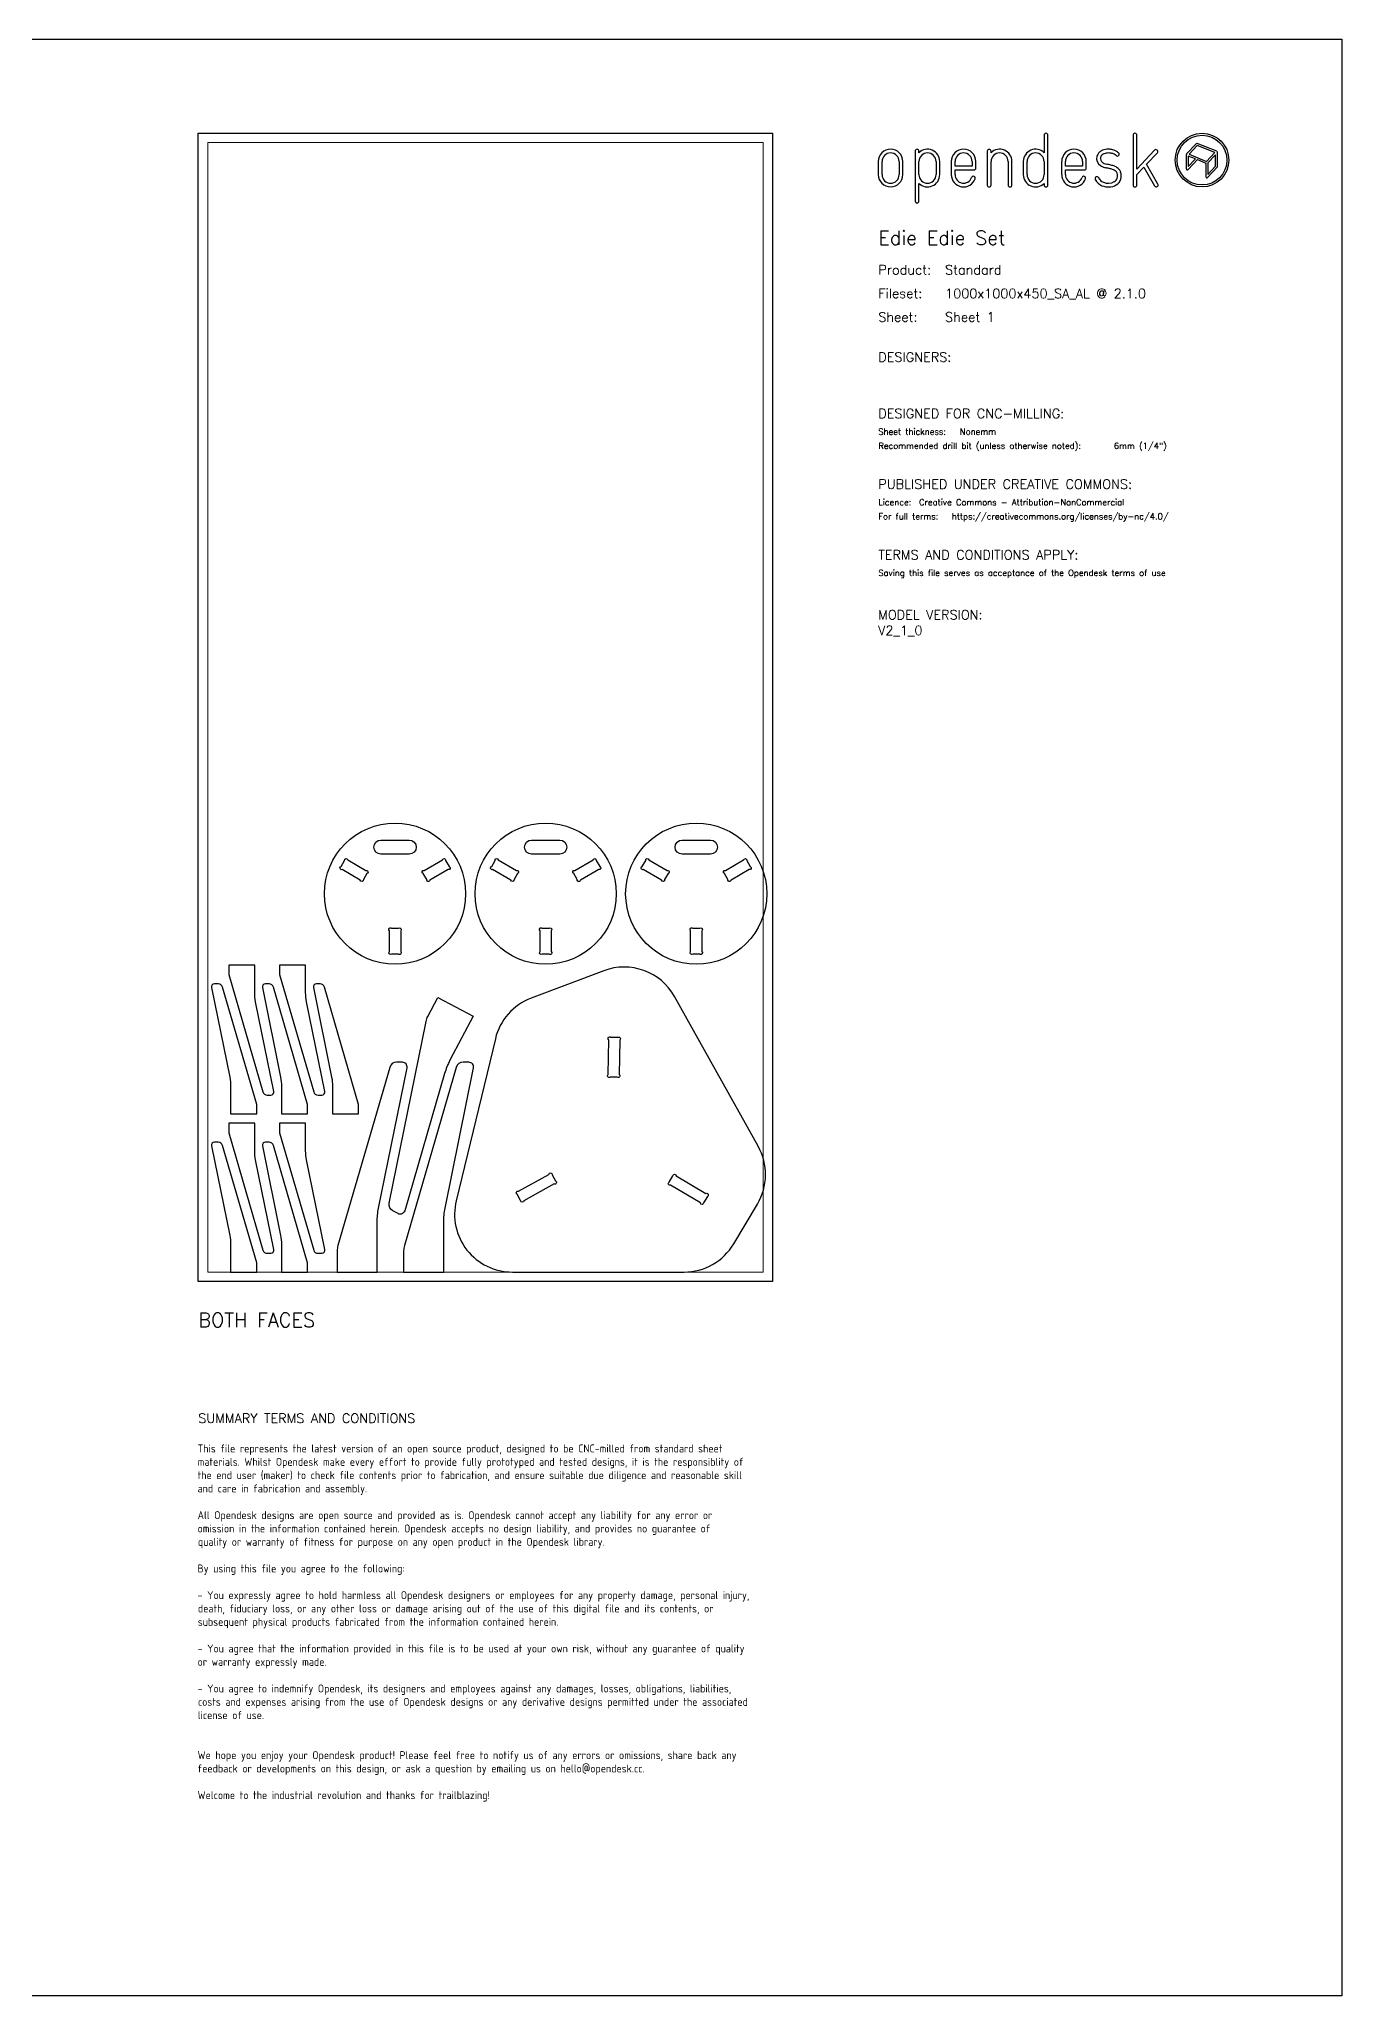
# Model space of a CAD drawing. Header units: millimetres. Extents: x -300 to 5880, y -300 to 4158.
# Drawn here: x 3112 to 5880, y 0 to 4158 of the extents above; entities that cross this region are included whole.
import ezdxf
from ezdxf.enums import TextEntityAlignment as Align

# ---------------------------------------------------------------- set-up
doc = ezdxf.new("R2010")
doc.units = ezdxf.units.MM
doc.layers.add('00-NOPRINT_TEXT', color=7, linetype='Continuous', lineweight=25)
doc.layers.add('00_NOPRINT_TOLERANCE', color=7, linetype='Continuous', lineweight=5)
for name, color, linetype, lineweight, true_color in [('BOARD_$TH-NOMINAL', 3, 'Continuous', 30, 0x00ff00), ('TOP-CUT-INSIDE_24.000MM', 5, 'Continuous', 25, 0x0300ff), ('TOP-CUT-OUTSIDE_24.000MM', 140, 'Continuous', 25, 0x00a2ff), ('TOP-POCKET-INSIDE_20.000MM', 120, 'Continuous', 25, 0x00ffc2)]:
    doc.layers.add(name, color=color, linetype=linetype, lineweight=lineweight, true_color=true_color)
doc.layers.add('TOP-CHAMFER-ONLINE_14MM', color=70, linetype='Continuous', true_color=0x8fff00)
doc.styles.add('OD-ISOCP-17_221', font='isocp.shx')
doc.styles.add('OD-ISOCP-17_222', font='isocp.shx')
doc.styles.add('OD-ISOCP-17_223', font='isocp.shx')
doc.styles.add('OD-ISOCP-17_224', font='isocp.shx')
doc.styles.add('OD-ISOCP-17_225', font='isocp.shx')
doc.styles.add('OD-ISOCP-17_226', font='isocp.shx')
doc.styles.add('OD-ISOCP-17_227', font='isocp.shx')
doc.styles.add('OD-ISOCP-17_228', font='isocp.shx')
doc.styles.add('OD-ISOCP-17_229', font='isocp.shx')
doc.styles.add('OD-ISOCP-17_230', font='isocp.shx')
doc.styles.add('OD-ISOCP-17_231', font='isocp.shx')
doc.styles.add('OD-ISOCP-17_232', font='isocp.shx')
doc.styles.add('OD-ISOCP-17_233', font='isocp.shx')
doc.styles.add('OD-ISOCP-17_234', font='isocp.shx')
doc.styles.add('OD-ISOCP-17_235', font='isocp.shx')
doc.styles.add('OD-ISOCP-17_236', font='isocp.shx')
doc.styles.add('OD-ISOCP-17_237', font='isocp.shx')
doc.styles.add('OD-ISOCP-17_238', font='isocp.shx')
doc.styles.add('OD-ISOCP-17_239', font='isocp.shx')
doc.styles.add('OD-SIMPLEX-13_86', font='simplex.shx')
doc.styles.add('OD-SIMPLEX-20_82', font='simplex.shx')
doc.styles.add('OD-SIMPLEX-20_86', font='simplex.shx')
doc.styles.add('OD-SIMPLEX-20_88', font='simplex.shx')
doc.styles.add('OD-SIMPLEX-30_83', font='simplex.shx')
doc.styles.add('OD-SIMPLEX-30_87', font='simplex.shx')

# ---------------------------------------------------------------- blocks, each defined once
blk = doc.blocks.new('Borders Opendesk_7')
at = {"layer": '00-NOPRINT_TEXT'}
for p, q in [((0, 4158), (5880, 4158)), ((5880, 4158), (5880, 0)), ((5247.4, 3954), (5247.4, 3916.7)), ((5255.3, 3848), (5255.3, 3954)), ((5436.4, 3954), (5436.4, 3848)), ((5444.4, 3881.9), (5444.4, 3954)), ((4973.4, 3920.1), (4973.4, 3814.1)), ((4981.3, 3916.7), (4981.3, 3920.1)), ((5126.6, 3920.1), (5126.6, 3848)), ((5134.5, 3916.7), (5134.5, 3920.1)), ((5482.1, 3922), (5444.4, 3881.9)), ((5464.8, 3892.1), (5487.9, 3916.6)), ((5549.5, 3912.6), (5549.5, 3882.2)), ((5570.5, 3935.8), (5550.1, 3914)), ((5553.7, 3909.6), (5553.7, 3887.4)), ((5568.8, 3903.5), (5553.7, 3909.6)), ((5572.6, 3931.9), (5555.2, 3913.4)), ((5555.2, 3913.4), (5592.6, 3898.3)), ((5610, 3916.9), (5572.6, 3931.9)), ((5614.4, 3919.6), (5572.8, 3936.3)), ((5592.6, 3898.3), (5610, 3916.9)), ((5611.5, 3912.4), (5595.2, 3895.1)), ((5611.5, 3888.1), (5611.5, 3912.4)), ((5615.7, 3887.3), (5615.7, 3917.6)), ((4895, 3898), (4895, 3870.1)), ((4902.9, 3870.1), (4902.9, 3898)), ((4939.3, 3898), (4939.3, 3870.1)), ((4947.3, 3870.1), (4947.3, 3898)), ((4981.3, 3870.1), (4981.3, 3898)), ((5017.7, 3898), (5017.7, 3870.1)), ((5025.6, 3870.1), (5025.6, 3898)), ((5050, 3898), (5050, 3870.1)), ((5058, 3888.1), (5058, 3898)), ((5094.4, 3888.1), (5058, 3888.1)), ((5058, 3870.1), (5058, 3880.1)), ((5058, 3880.1), (5098.3, 3880.1)), ((5094.4, 3898), (5094.4, 3888.1)), ((5102.3, 3884.1), (5102.3, 3898)), ((5134.5, 3848), (5134.5, 3898)), ((5170.9, 3898), (5170.9, 3848)), ((5178.9, 3848), (5178.9, 3898)), ((5203, 3898), (5203, 3870.1)), ((5211, 3870.1), (5211, 3898)), ((5247.4, 3898), (5247.4, 3870.1)), ((5284.6, 3898), (5284.6, 3870.1)), ((5292.6, 3888.1), (5292.6, 3898)), ((5329, 3888.1), (5292.6, 3888.1)), ((5292.6, 3870.1), (5292.6, 3880.1)), ((5292.6, 3880.1), (5332.9, 3880.1)), ((5329, 3898), (5329, 3888.1)), ((5336.9, 3884.1), (5336.9, 3898)), ((5444.4, 3870.4), (5459.1, 3886)), ((5444.4, 3848), (5444.4, 3870.4)), ((5459.1, 3886), (5482.1, 3846)), ((5489, 3850), (5464.8, 3892.1)), ((5553.1, 3880.8), (5572.9, 3901.9)), ((5553.7, 3887.4), (5568.8, 3903.5)), ((5572.9, 3901.9), (5591.1, 3894.5)), ((5591.1, 3894.5), (5591.1, 3865.5)), ((5594.7, 3864.1), (5615.1, 3885.8)), ((5595.2, 3895.1), (5595.2, 3870.7)), ((5595.2, 3870.7), (5611.5, 3888.1)), ((4981.3, 3814.1), (4981.3, 3851.4)), ((5247.4, 3851.4), (5247.4, 3848)), ((5880, 0), (0, 0))]:
    blk.add_line(p, q, dxfattribs=at)
for radius in [57, 52.9]:
    blk.add_circle((5582.9, 3901), radius, dxfattribs=at)
for centre, radius, start, end in [((5251.3, 3954), 3.97, 0, 180), ((5440.4, 3954), 3.97, 0, 180), ((4921.1, 3898), 26.1, 0, 180), ((4921.1, 3898), 18.2, 0, 180), ((4977.3, 3920.1), 3.97, 0, 180), ((4999.5, 3898), 26.1, 0, 134.1316), ((4999.5, 3898), 18.2, 0, 180), ((5076.2, 3898), 26.1, 0, 180), ((5076.2, 3898), 18.2, 0, 180), ((5130.6, 3920.1), 3.97, 0, 180), ((5152.7, 3898), 26.1, 0, 134.1316), ((5152.7, 3898), 18.2, 0, 180), ((5229.2, 3898), 26.1, 45.8684, 180), ((5229.2, 3898), 18.2, 0, 180), ((5310.8, 3898), 26.1, 0, 180), ((5310.8, 3898), 18.2, 0, 180), ((5377.2, 3904.5), 18.3, 167.0964, 235.8453), ((5375.9, 3904.8), 16.9, 150.5139, 167.0489), ((5377.5, 3903.4), 19, 138.9882, 149.267), ((5377.5, 3903.4), 19, 127.9168, 138.9882), ((5380.5, 3899.5), 24, 111.7012, 127.9168), ((5375.9, 3904.8), 8.99, 151.0519, 168.0238), ((5377.5, 3903.4), 11.1, 138.9882, 148.8091), ((5377.5, 3903.4), 11.1, 127.9168, 138.9882), ((5380.5, 3899.5), 16, 111.7012, 127.9168), ((5383.5, 3891.9), 32.1, 90, 111.7012), ((5383.5, 3891.9), 24.2, 90, 111.7012), ((5383.5, 3878.8), 45.3, 80.7104, 90), ((5383.5, 3878.8), 37.3, 80.7104, 90), ((5385.9, 3893.2), 22.7, 71.5035, 80.7104), ((5385.9, 3893.2), 30.7, 71.5035, 80.7104), ((5387.1, 3896.7), 19, 61.0356, 71.5035), ((5387.1, 3896.7), 26.9, 61.0356, 71.5035), ((5387.1, 3896.7), 19, 46.7983, 61.0356), ((5387.1, 3896.7), 26.9, 46.7983, 61.0356), ((5402.8, 3913.5), 3.97, 226.7983, 46.7983), ((5485, 3919.3), 3.97, 316.7135, 136.7135), ((5551.6, 3912.6), 2.06, 136.7696, 180), ((5572, 3934.4), 2.06, 68.0714, 136.7696), ((5613.6, 3917.6), 2.06, 0, 68.0714), ((4921.1, 3870.1), 26.1, 180, 0), ((4921.1, 3870.1), 18.2, 180, 0), ((4999.5, 3870.1), 18.2, 180, 0), ((4999.5, 3870.1), 26.1, 225.8684, 0), ((5076.2, 3870.1), 26.1, 180, 340.0258), ((5076.2, 3870.1), 18.2, 180, 340.0258), ((5098.3, 3884.1), 3.97, 270, 0), ((5229.2, 3870.1), 26.1, 180, 314.1316), ((5229.2, 3870.1), 18.2, 180, 0), ((5310.8, 3870.1), 26.1, 180, 340.0258), ((5310.8, 3870.1), 18.2, 180, 340.0258), ((5332.9, 3884.1), 3.97, 270, 0), ((5377.2, 3904.5), 10.3, 167.9603, 235.8613), ((5382, 3911.6), 26.9, 235.8511, 248.0912), ((5382, 3911.6), 18.9, 235.8511, 248.0912), ((5388.7, 3928.4), 44.9, 248.0912, 257.5385), ((5388.7, 3928.4), 37, 248.0912, 257.5385), ((5300, 3526.6), 366.5, 76.1947, 77.5385), ((5300, 3526.6), 374.5, 76.1947, 77.5385), ((5372.7, 3822.5), 61.9, 69.1442, 76.1947), ((5372.7, 3822.5), 69.8, 69.1442, 76.1947), ((5389.5, 3866.6), 14.6, 38.9291, 69.1442), ((5389.5, 3866.6), 22.5, 38.9291, 69.1442), ((5393.9, 3870.2), 8.99, 17.5834, 38.9291), ((5385.6, 3867.6), 17.6, 343.8033, 17.5834), ((5393.9, 3870.2), 16.9, 17.5834, 38.9291), ((5385.6, 3867.6), 25.5, 343.8033, 17.5834), ((5551.6, 3882.2), 2.06, 180, 316.7696), ((5613.6, 3887.3), 2.06, 316.7696, 0), ((5097, 3862.6), 3.97, 340.0258, 160.0258), ((5130.6, 3848), 3.97, 180, 0), ((5174.9, 3848), 3.97, 180, 0), ((5251.3, 3848), 3.97, 180, 0), ((5331.6, 3862.6), 3.97, 340.0258, 160.0258), ((5359.7, 3861.7), 3.97, 24.786, 204.786), ((5380.2, 3871.2), 26.6, 204.786, 247.9544), ((5380.2, 3871.2), 18.7, 204.786, 247.9544), ((5383.5, 3879.3), 35.4, 247.9544, 298.2026), ((5383.5, 3879.3), 27.4, 247.9544, 298.2026), ((5390.6, 3866.1), 12.5, 298.2026, 343.8033), ((5390.6, 3866.1), 20.4, 298.2026, 343.8033), ((5440.4, 3848), 3.97, 180, 0), ((5485.5, 3848), 3.97, 209.8417, 29.8417), ((5593.2, 3865.5), 2.06, 180, 316.7696), ((4977.3, 3814.1), 3.97, 180, 0)]:
    blk.add_arc(centre, radius, start, end, dxfattribs=at)
at = {"layer": '00_NOPRINT_TOLERANCE', "ltscale": 0.379202}
for p, q in [((3450, 3958), (4670, 3958)), ((3450, 1518), (3450, 3958)), ((4670, 3958), (4670, 1518)), ((4670, 1518), (3450, 1518))]:
    blk.add_line(p, q, dxfattribs=at)
at = {"layer": '00_NOPRINT_TOLERANCE', "ltscale": 0.380876}
for p, q in [((3470, 3938), (4650, 3938)), ((4650, 1538), (3470, 1538))]:
    blk.add_line(p, q, dxfattribs=at)
at = {"layer": '00_NOPRINT_TOLERANCE', "ltscale": 0.380023}
for p, q in [((3470, 1538), (3470, 3938)), ((4650, 3938), (4650, 1538))]:
    blk.add_line(p, q, dxfattribs=at)
at = {"layer": 'BOARD_$TH-NOMINAL'}
for p, q in [((3450, 3958), (4670, 3958)), ((3450, 1518), (3450, 3958)), ((4670, 3958), (4670, 1518)), ((4670, 1518), (3450, 1518))]:
    blk.add_line(p, q, dxfattribs=at)
at = {"layer": '00-NOPRINT_TEXT'}
for s, height, style, p in [('Edie Edie Set', 30, 'OD-SIMPLEX-30_83', (4895, 3720.9)), ('Product:', 20, 'OD-SIMPLEX-20_82', (4895, 3657.9)), ('Standard', 20, 'OD-SIMPLEX-20_82', (5036.9, 3657.9)), ('Fileset:', 20, 'OD-SIMPLEX-20_82', (4895, 3607.7)), ('1000x1000x450_SA_AL @ 2.1.0', 20, 'OD-SIMPLEX-20_82', (5036.9, 3607.6)), ('Sheet:', 20, 'OD-SIMPLEX-20_82', (4895, 3557.4)), ('Sheet 1', 20, 'OD-SIMPLEX-20_82', (5036.9, 3557.5)), ('DESIGNERS:', 20, 'OD-SIMPLEX-20_82', (4895, 3472.4)), ('DESIGNED FOR CNC-MILLING:', 20, 'OD-SIMPLEX-20_82', (4895, 3352.4)), ('Sheet thickness:', 13, 'OD-SIMPLEX-13_86', (4895, 3317.4)), ('Nonemm', 13, 'OD-SIMPLEX-13_86', (5068.3, 3317.4)), ('Recommended drill bit (unless otherwise noted):', 13, 'OD-SIMPLEX-13_86', (4895, 3287.4)), ('6mm (1/4")', 13, 'OD-SIMPLEX-13_86', (5395.5, 3287.4)), ('PUBLISHED UNDER CREATIVE COMMONS:', 20, 'OD-SIMPLEX-20_82', (4895, 3202.4)), ('Licence:', 13, 'OD-SIMPLEX-13_86', (4895, 3167.4)), ('Creative Commons - Attribution-NonCommercial', 13, 'OD-SIMPLEX-13_86', (4981.5, 3167.4)), ('For full terms:', 13, 'OD-SIMPLEX-13_86', (4895, 3137.4)), ('https://creativecommons.org/licenses/by-nc/4.0/', 13, 'OD-SIMPLEX-13_86', (5051.1, 3137.4)), ('TERMS AND CONDITIONS APPLY:', 20, 'OD-SIMPLEX-20_82', (4895, 3052.3)), ('Saving this file serves as acceptance of the Opendesk terms of use ', 13, 'OD-SIMPLEX-13_86', (4895, 3017.3))]:
    blk.add_text(s, height=height, dxfattribs=dict(at, style=style)).set_placement(p)
at = {"layer": '00-NOPRINT_TEXT', "color": 7}
for s, height, style, p in [('BOTH FACES', 30, 'OD-SIMPLEX-30_87', (3450, 1451.3)), ('SUMMARY TERMS AND CONDITIONS', 20, 'OD-SIMPLEX-20_86', (3450, 1237.4))]:
    blk.add_text(s, height=height, dxfattribs=dict(at, style=style)).set_placement(p, align=Align.TOP_LEFT)
for s, style, p in [('This file represents the latest version of an open source product, designed to be CNC-milled from standard sheet', 'OD-ISOCP-17_221', (3448.5, 1154.7)), ('materials. Whilst Opendesk make every effort to provide fully prototyped and tested designs, it is the responsiblity of', 'OD-ISOCP-17_222', (3448.5, 1126.3)), ('the end user (maker) to check file contents prior to fabrication, and ensure suitable due diligence and reasonable skill', 'OD-ISOCP-17_223', (3448.5, 1098)), ('and care in fabrication and assembly.', 'OD-ISOCP-17_224', (3448.5, 1069.7)), ('All Opendesk designs are open source and provided as is. Opendesk cannot accept any liability for any error or', 'OD-ISOCP-17_225', (3448.5, 1013)), ('omission in the information contained herein. Opendesk accepts no design liability, and provides no guarantee of', 'OD-ISOCP-17_226', (3448.5, 984.7)), ('quality or warranty of fitness for purpose on any open product in the Opendesk library.', 'OD-ISOCP-17_227', (3449.1, 956.3)), ('By using this file you agree to the following:', 'OD-ISOCP-17_228', (3448.5, 899.7)), ('- You expressly agree to hold harmless all Opendesk designers or employees for any property damage, personal injury,', 'OD-ISOCP-17_229', (3448.5, 843)), ('death, fiduciary loss, or any other loss or damage arising out of the use of this digital file and its contents, or', 'OD-ISOCP-17_230', (3449.1, 814.7)), ('subsequent physical products fabricated from the information contained herein.', 'OD-ISOCP-17_231', (3449, 786.3)), ('- You agree that the information provided in this file is to be used at your own risk, without any guarantee of quality', 'OD-ISOCP-17_232', (3448.5, 729.7)), ('or warranty expressly made.', 'OD-ISOCP-17_233', (3448.5, 701.3)), ('- You agree to indemnify Opendesk, its designers and employees against any damages, losses, obligations, liabilities,', 'OD-ISOCP-17_234', (3448.5, 644.7)), ('costs and expenses arising from the use of Opendesk designs or any derivative designs permitted under the associated', 'OD-ISOCP-17_235', (3449.1, 616.3)), ('license of use.', 'OD-ISOCP-17_236', (3448.8, 588)), ('We hope you enjoy your Opendesk product! Please feel free to notify us of any errors or omissions, share back any', 'OD-ISOCP-17_237', (3448.5, 503)), ('feedback or developments on this design, or ask a question by emailing us on hello@opendesk.cc.', 'OD-ISOCP-17_238', (3448.5, 474.7)), ('Welcome to the industrial revolution and thanks for trailblazing!', 'OD-ISOCP-17_239', (3448.5, 418))]:
    blk.add_text(s, height=17, dxfattribs=dict(at, style=style)).set_placement(p)

msp = doc.modelspace()

# ---------------------------------------------------------------- linework, layer by layer
at = {"layer": 'TOP-CHAMFER-ONLINE_14MM'}
for points in [[(3838.1, 2456), (3898.1, 2456, -1), (3898.1, 2426), (3838.1, 2426, -1)], [(4218.1, 2456, -1), (4218.1, 2426), (4158.1, 2426, -1), (4158.1, 2456)], [(4538.1, 2456, -1), (4538.1, 2426), (4478.1, 2426, -1), (4478.1, 2456)], [(4639.8, 1805.4), (4462.1, 2123.3, 0.371492), (4311.4, 2178.2), (4157.1, 2119.8, 0.247833), (4081.2, 2033.8), (3998, 1689.7, 0.485525), (4117.4, 1538), (4482.2, 1538, 0.264273), (4587.7, 1598), (4638.1, 1682.6, 0.267949)]]:
    msp.add_lwpolyline(points, format="xyb", close=True, dxfattribs=at)
for centre in [(3868.1, 2342), (4188.1, 2342), (4508.1, 2342)]:
    msp.add_circle(centre, 150, dxfattribs=at)
at = {"layer": 'TOP-CUT-INSIDE_24.000MM'}
for points in [[(3838.1, 2456), (3898.1, 2456, -1), (3898.1, 2426), (3838.1, 2426, -1)], [(4218.1, 2456, -1), (4218.1, 2426), (4158.1, 2426, -1), (4158.1, 2456)], [(4538.1, 2456, -1), (4538.1, 2426), (4478.1, 2426, -1), (4478.1, 2456)]]:
    msp.add_lwpolyline(points, format="xyb", close=True, dxfattribs=at)
at = {"layer": 'TOP-CUT-OUTSIDE_24.000MM'}
for points in [[(3570, 2131.7), (3570, 2190.5), (3514.6, 2190.5), (3514.6, 2170.5), (3587.1, 1921.2, 0.333529), (3596.3, 1914.2), (3604.3, 1914.2, 0.474038), (3610.6, 1921.9), (3571.9, 2112.6, -0.050005), (3570, 2131.7)], [(3678.1, 2131.7), (3678.1, 2190.5), (3622.7, 2190.5), (3622.7, 2170.5), (3695.2, 1921.2, 0.333529), (3704.4, 1914.2), (3712.4, 1914.2, 0.474038), (3718.7, 1921.9), (3680, 2112.6, -0.050005), (3678.1, 2131.7)], [(3518.7, 1933), (3518.7, 1874.2), (3574.1, 1874.2), (3574.1, 1894.2), (3501.6, 2143.6, 0.333529), (3492.4, 2150.5), (3484.4, 2150.5, 0.474038), (3478.1, 2142.8), (3516.8, 1952.1, -0.050005), (3518.7, 1933)], [(3626.8, 1933), (3626.8, 1874.2), (3682.2, 1874.2), (3682.2, 1894.2), (3609.7, 2143.6, 0.333529), (3600.5, 2150.5), (3592.5, 2150.5, 0.474038), (3586.2, 2142.8), (3624.9, 1952.1, -0.050005), (3626.8, 1933)], [(3735.2, 1933), (3735.2, 1874.2), (3790.7, 1874.2), (3790.7, 1894.2), (3718.1, 2143.6, 0.333529), (3708.9, 2150.5), (3700.9, 2150.5, 0.474038), (3694.7, 2142.8), (3733.3, 1952.1, -0.050005), (3735.2, 1933)], [(3570, 1795.4), (3570, 1854.2), (3514.6, 1854.2), (3514.6, 1834.2), (3587.1, 1584.9, 0.333529), (3596.3, 1578), (3604.3, 1578, 0.474038), (3610.6, 1585.7), (3571.9, 1776.4, -0.050005), (3570, 1795.4)], [(3678.1, 1795.4), (3678.1, 1854.2), (3622.7, 1854.2), (3622.7, 1834.2), (3695.2, 1584.9, 0.333529), (3704.4, 1578), (3712.4, 1578, 0.474038), (3718.7, 1585.7), (3680, 1776.4, -0.050005), (3678.1, 1795.4)], [(3518.7, 1596.8), (3518.7, 1538), (3574.1, 1538), (3574.1, 1558), (3501.6, 1807.3, 0.333529), (3492.4, 1814.2), (3484.4, 1814.2, 0.474038), (3478.1, 1806.6), (3516.8, 1615.9, -0.050005), (3518.7, 1596.8)], [(3626.8, 1596.8), (3626.8, 1538), (3682.2, 1538), (3682.2, 1558), (3609.7, 1807.3, 0.333529), (3600.5, 1814.2), (3592.5, 1814.2, 0.474038), (3586.2, 1806.6), (3624.9, 1615.9, -0.050005), (3626.8, 1596.8)]]:
    msp.add_lwpolyline(points, format="xyb", dxfattribs=at)
for points in [[(3998, 1689.7, 0.485525), (4117.4, 1538), (4482.2, 1538, 0.264273), (4587.7, 1598), (4638.1, 1682.6, 0.267949), (4639.8, 1805.4), (4462.1, 2123.3, 0.371492), (4311.4, 2178.2), (4157.1, 2119.8, 0.247833), (4081.2, 2033.8)], [(3888.6, 1668.3, -0.474038), (3874.4, 1662.2), (3863.4, 1668, -0.333541), (3855.6, 1684.2), (3933.9, 2070.7, -0.07088), (3937.7, 2081.3), (3958.7, 2121.4), (4034, 2082), (3984.7, 1988, 0.050005), (3973.5, 1960.2)], [(3830.1, 1644.1, -0.050005), (3833.1, 1673.9), (3893.5, 1971.9, 0.474038), (3883.7, 1983.9), (3871.3, 1983.9, 0.333541), (3856.8, 1973.1), (3746.7, 1594.5, 0.07088), (3745.1, 1583.3), (3745.1, 1538), (3830.1, 1538)], [(3971.4, 1644.1, -0.050005), (3974.4, 1673.9), (4034.8, 1971.9, 0.474038), (4025, 1983.9), (4012.5, 1983.9, 0.333541), (3998.1, 1973.1), (3888, 1594.5, 0.07088), (3886.4, 1583.3), (3886.4, 1538), (3971.4, 1538)]]:
    msp.add_lwpolyline(points, format="xyb", close=True, dxfattribs=at)
for centre in [(3868.1, 2342), (4188.1, 2342), (4508.1, 2342)]:
    msp.add_circle(centre, 150, dxfattribs=at)
at = {"layer": 'TOP-POCKET-INSIDE_20.000MM'}
for points in [[(3794.2, 2370.9), (3755.5, 2393.2, -1.000172), (3753.4, 2399.8), (3760.7, 2412.5, -0.999828), (3767.5, 2414), (3806.2, 2391.6, -1.007435), (3808.3, 2385), (3801, 2372.3, -0.999828)], [(3975.6, 2412.5), (3982.9, 2399.8, -0.999828), (3980.8, 2393.2), (3942.1, 2370.8, -1.007435), (3935.3, 2372.3), (3928, 2385, -0.999828), (3930.1, 2391.6), (3968.8, 2413.9, -1.000172)], [(4114.2, 2370.9), (4075.5, 2393.2, -1.000172), (4073.4, 2399.8), (4080.7, 2412.5, -0.999828), (4087.5, 2414), (4126.2, 2391.6, -1.007435), (4128.3, 2385), (4121, 2372.3, -0.999828)], [(4295.6, 2412.5), (4302.9, 2399.8, -0.999828), (4300.8, 2393.2), (4262.1, 2370.8, -1.007435), (4255.3, 2372.3), (4248, 2385, -0.999828), (4250.1, 2391.6), (4288.8, 2413.9, -1.000172)], [(4434.2, 2370.9), (4395.5, 2393.2, -1.000172), (4393.4, 2399.8), (4400.7, 2412.5, -0.999828), (4407.5, 2414), (4446.2, 2391.6, -1.007435), (4448.3, 2385), (4441, 2372.3, -0.999828)], [(4615.6, 2412.5), (4622.9, 2399.8, -0.999828), (4620.8, 2393.2), (4582.1, 2370.8, -1.007435), (4575.3, 2372.3), (4568, 2385, -0.999828), (4570.1, 2391.6), (4608.8, 2413.9, -1.000172)], [(3880.1, 2263.5), (3880.1, 2218.9, -1.000172), (3875.4, 2213.7), (3860.8, 2213.7, -0.999828), (3856.1, 2218.9), (3856.1, 2263.5, -1.007435), (3860.9, 2268.7), (3875.4, 2268.7, -0.999828)], [(4195.4, 2213.7), (4180.8, 2213.7, -0.999828), (4176.1, 2218.9), (4176.1, 2263.5, -1.007435), (4180.9, 2268.7), (4195.4, 2268.7, -0.999828), (4200.1, 2263.5), (4200.1, 2218.9, -1.000172)], [(4520.1, 2263.5), (4520.1, 2218.9, -1.000172), (4515.4, 2213.7), (4500.8, 2213.7, -0.999828), (4496.1, 2218.9), (4496.1, 2263.5, -1.007435), (4500.9, 2268.7), (4515.4, 2268.7, -0.999828)], [(4340.3, 1951.9), (4325, 1952.1, -1), (4321.1, 1958), (4322.1, 2031.4, -1), (4326.2, 2037.1), (4341.5, 2036.9, -1), (4345.4, 2031.1), (4344.4, 1957.6, -1)], [(4130.6, 1709.8), (4194.8, 1745.7, -1), (4201.7, 1745), (4209.2, 1731.6, -1), (4206.1, 1725.3), (4142, 1689.5, -1), (4135, 1690.1), (4127.6, 1703.5, -1)], [(4450.8, 1729), (4458.6, 1742.2, -1), (4465.6, 1742.7), (4528.8, 1705.1, -1), (4531.7, 1698.7), (4523.8, 1685.5, -1), (4516.8, 1685.1), (4453.7, 1722.7, -1)]]:
    msp.add_lwpolyline(points, format="xyb", close=True, dxfattribs=at)

# ---------------------------------------------------------------- block references
msp.add_blockref('Borders Opendesk_7', (0, 0))

# ---------------------------------------------------------------- texts
at = {"insert": (4894.6, 2944.9), "char_height": 20, "width": 292.308, "attachment_point": 1, "style": 'OD-SIMPLEX-20_88'}
msp.add_mtext('MODEL VERSION:\\PV2_1_0', dxfattribs=at)

doc.saveas('drawing.dxf')
